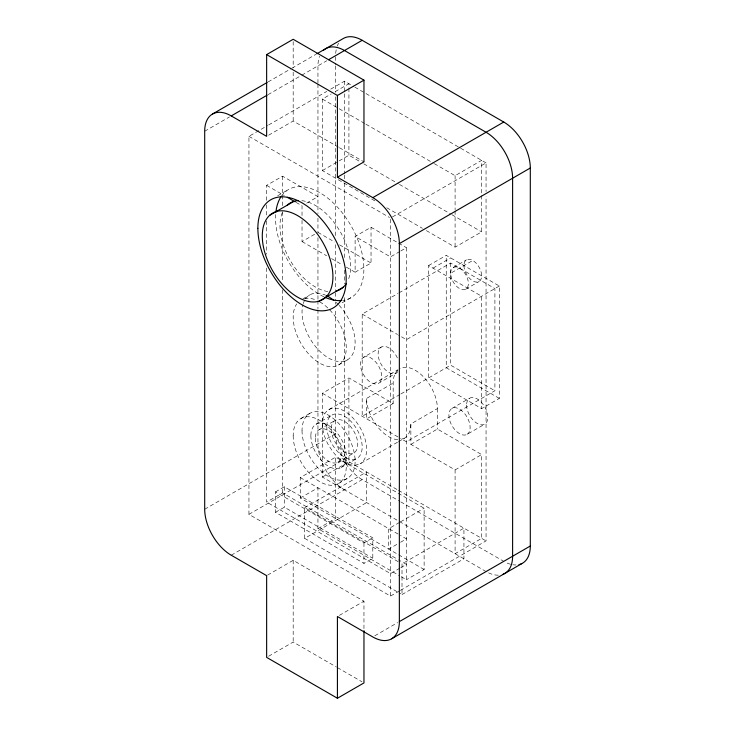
<?xml version="1.0" encoding="UTF-8"?>
<svg xmlns="http://www.w3.org/2000/svg" width="735" height="735" viewBox="0 0 735 735"><rect width="100%" height="100%" fill="white"/><g stroke="black" fill="none" stroke-linecap="round" stroke-linejoin="round"><path stroke-width="0.55" stroke-dasharray="3.67 2.76" d="M381.226 347.076L363.531 357.293L361.84 358.864A15.012 8.673 60 0 0 361.84 371.12L363.531 374.639A15.012 8.673 60 0 0 378.543 383.302L396.238 373.086M467.028 434.385L468.709 432.823A15.012 8.673 60 0 0 468.709 420.558L467.028 417.048A15.012 8.673 60 0 0 452.007 408.375A15.012 8.673 60 0 0 452.007 425.721A15.012 8.673 60 0 0 467.028 434.385L484.723 424.168M268.11 81.925L290.959 68.741M291.951 68.162L315.793 54.399M204.697 131.234L229.54 116.893M267.999 94.686L300.78 75.76M301.782 75.181L326.799 60.739M399.371 590.968L390.505 596.085L248.944 514.353L248.944 136.343L267.659 125.538M268.642 124.968L326.763 91.406M330.704 89.137L344.494 81.172L353.875 86.583M374.868 200.875L322.38 170.566L322.38 99.05L331.228 93.942M335.16 91.673L348.923 83.726L348.923 87.134M268.606 135.203L293.182 121.018L338.403 147.129M266.64 200.297L266.64 185.376L282.562 176.189L317.952 196.622L306.706 203.108M277.683 195.767L288.497 189.529M322.38 170.566L338.109 161.489M339.092 160.919L348.923 155.241L359.81 161.535M302.03 220.344L302.03 241.567L315.14 233.996M434.293 163.666L455.094 175.674L481.636 160.349L481.636 194.407M346.268 267.108L355.115 272.216L355.115 236.459L371.037 227.271L397.58 242.596M392.472 216.935L486.055 162.904L486.055 191.541M302.921 298.851L309.802 294.882M355.115 272.216L371.037 263.029L371.037 227.271M399.877 251.489L390.505 256.892L355.115 236.459M400.805 250.947L406.427 247.704L406.427 579.74L400.465 576.295M342.106 302.811L350.953 297.703M426.373 230.606L455.094 247.19L481.636 231.865L481.636 195.538M428.551 265.583L446.246 255.367L499.331 286.016L499.331 398.398L481.636 408.614L428.551 377.965L428.551 265.583L481.636 296.233L481.636 408.614M432.97 268.137L450.665 257.921M399.969 394.465L362.19 416.276L362.19 314.111L397.984 293.449M398.976 292.87L450.665 263.029L494.903 288.57L494.903 390.735L406.427 441.818L400.529 438.409M453.256 267.512L466.532 259.85M450.665 273.245A12.513 7.221 60 0 1 463.941 272.06A12.513 7.221 60 0 1 463.941 289.755A12.513 7.221 60 0 1 450.665 273.245L472.789 260.475M465.769 289.186L479.045 281.523M338.495 365.01L347.343 359.902M499.331 286.016L406.427 339.653L398.563 335.105M486.055 571.564L322.38 477.061L322.38 393.289L348.923 377.965L393.161 403.506L393.161 383.073A31.283 18.063 60 0 1 398.094 369.843M300.955 418.5L309.802 413.392M397.497 442.231L360.141 463.794L355.556 465.209A31.283 18.063 60 0 1 333.433 452.438L328.857 445.741A31.283 18.063 60 0 1 328.857 409.615L397.672 369.889M316.059 424.233L331.981 415.036M393.161 403.506L366.618 418.831L366.618 398.398L393.161 383.073M319.183 429.644L335.114 420.457M400.961 393.887L450.665 365.194L494.903 390.735M204.697 509.245L335.647 433.641L335.647 308.783M275.487 491.88L284.335 486.772L372.81 537.855L372.81 558.288L363.963 563.396L275.487 512.313L275.487 491.88L363.963 542.963L372.81 537.855M424.123 569.524L300.257 498.008L300.257 477.575L335.647 457.142L424.123 508.225L424.123 569.524L406.427 579.74M266.64 267.999L266.64 502.097L282.562 492.9L397.516 559.261M337.953 462.159L353.884 452.962M248.944 514.353L344.494 459.182L397.451 489.758M398.48 441.661L404.379 438.253A31.283 18.063 60 0 0 410.856 423.939L437.398 408.614A31.283 18.063 60 0 0 423.746 377.128A31.283 18.063 60 0 0 399.638 368.75M322.38 477.061L348.923 461.736L348.923 377.965M341.086 467.57L357.008 458.383M452.007 408.375L469.702 398.159M275.487 512.313L284.335 507.205L372.81 558.288M300.257 498.008L317.952 487.792L317.952 528.658L399.472 575.716M338.495 483.52L347.343 478.411M410.856 444.372L437.398 429.047L481.636 454.588L481.636 538.36L455.094 553.685L455.094 469.913L410.856 444.372L410.856 423.939M304.685 507.71L366.618 471.953L366.618 502.602L304.685 538.36L304.685 507.71L400.024 562.753M231.24 555.219L362.19 479.615L399.812 501.334M317.952 528.658L335.647 518.441L335.647 457.142M267.623 575.082L293.182 560.327L363.963 601.193L363.963 630.703M455.094 469.913L481.636 454.588M399.546 522.41L388.732 528.658L388.732 549.091L399.546 542.843M400.529 521.841L424.123 508.225M400.529 542.274L406.427 538.874L400.465 535.429M399.877 568.201L390.505 573.612L266.64 502.097M400.805 567.659L406.427 564.416L398.499 559.84M268.606 656.245L293.182 642.059L336.437 667.031M339.386 615.379L363.963 601.193M400.354 590.398L486.055 540.914L486.055 196.126M402.008 594.551L463.941 558.793L463.941 528.143L402.008 563.901L402.008 594.551L399.022 592.833M374.795 635.803L397.644 622.609M401.696 439.08L404.379 438.253M354.858 87.153L486.055 162.904M322.38 99.05L338.219 108.201M339.212 108.771L364.964 123.636M365.956 124.215L433.301 163.096M339.386 147.689L363.963 161.884M363.779 163.822L398.443 183.833M399.427 184.402L450.932 214.142M451.924 214.712L481.636 231.865M386.757 207.739L422.404 228.319M248.944 136.343L389.513 217.505M398.563 243.156L406.427 247.704M266.64 185.376L284.335 195.593M296.131 202.41L302.03 205.809L302.03 215.869M317.952 232.379L334.664 242.026M339.579 244.865L371.037 263.029M302.03 241.567L326.606 255.762M331.522 258.601L342.335 264.839M362.19 314.111L397.58 334.544M499.331 398.398L446.246 367.748L446.246 255.367M322.38 393.289L399.546 437.839M398.443 490.328L486.055 540.914M400.796 501.904L503.76 561.347M300.257 477.575L399.472 534.85M304.685 538.36L398.03 592.263M337.42 667.601L361.997 681.786M455.094 175.674L455.094 209.732M455.094 210.862L455.094 247.19M450.665 263.029L450.665 365.194M437.398 408.614L437.398 429.047M390.505 219.214L390.505 596.085M363.963 542.963L363.963 563.396M348.923 88.264L348.923 155.241M344.494 81.172L344.494 92.628M344.494 93.777L344.494 173.956M344.494 175.105L344.494 181.977M344.494 183.125L344.494 257.581M344.494 270.177L344.494 283.921M344.494 297.666L344.494 459.182M335.647 56.779L335.647 64.799M335.647 65.939L335.647 92.288M335.647 96.873L335.647 236.615M335.647 244.636L335.647 291.602M335.647 292.75L335.647 300.762M335.647 301.91L335.647 304.207M317.952 83.027L317.952 65.847A37.54 21.673 60 0 1 319.55 56.292M317.952 84.176L317.952 213.619M317.952 218.194L317.952 233.087M317.952 237.671L317.952 299.531M317.952 300.67L317.952 308.691M317.952 309.839L317.952 443.857A37.54 21.673 60 0 0 344.494 489.832M293.182 41.555L293.182 67.666M293.182 72.205L293.182 121.018M293.182 560.327L293.182 642.059M284.335 486.772L284.335 507.205M282.562 176.189L282.562 206.02M282.562 211.763L282.562 281.753M282.562 289.792L282.562 492.9M266.64 204.89L266.64 216.366M266.64 220.95L266.64 254.227M362.19 479.615A37.54 21.673 60 0 1 335.647 433.641M516.016 564.958A37.54 21.673 60 0 1 512.828 564.737M510.623 564.269A37.54 21.673 60 0 1 505.735 562.404M498.321 575.174A37.54 21.673 60 0 1 488.04 572.62M335.72 53.389A37.54 21.673 60 0 1 336.556 48.216M337.246 46.075A37.54 21.673 60 0 1 338.651 43.209M328.857 409.615A31.283 18.063 60 0 1 360.141 427.678A31.283 18.063 60 0 1 360.141 463.794M397.736 439.695A31.283 18.063 60 0 1 377.671 426.897L373.095 420.2A31.283 18.063 60 0 1 366.618 398.398M397.929 371.524A15.012 8.673 60 0 1 381.906 365.534A15.012 8.673 60 0 1 381.906 346.755A15.012 8.673 60 0 1 397.929 359.259M363.531 357.293A15.012 8.673 60 0 1 378.543 365.966A15.012 8.673 60 0 1 378.543 383.302M323.914 296.793A62.457 36.061 60 0 1 275.671 214.556M281.477 196.034A62.457 36.061 60 0 1 350.494 224.809A62.457 36.061 60 0 1 342.896 300.404M319.725 301.846A37.54 21.673 60 0 1 345.863 352.91A37.54 21.673 60 0 1 310.648 356.062A37.54 21.673 60 0 1 296.738 303.904M304.501 298.603A37.54 21.673 60 0 1 316.757 300.33M339.083 305.319A37.54 21.673 60 0 1 353.425 352.506A37.54 21.673 60 0 1 320.469 351.9A37.54 21.673 60 0 1 302.93 304.658M303.252 303.564A37.54 21.673 60 0 1 305.025 299.641M305.585 298.796A37.54 21.673 60 0 1 325.605 295.222M336.18 302.416A37.54 21.673 60 0 1 338.366 304.566M327.828 291.529A49.943 28.83 60 0 1 290.297 260.539A49.943 28.83 60 0 1 282.313 212.571M301.819 200.692A49.943 28.83 60 0 1 340.296 231.801A49.943 28.83 60 0 1 347.912 280.641M466.596 405.04A15.012 8.673 60 0 0 482.518 424.848A15.012 8.673 60 0 0 482.518 403.616A15.012 8.673 60 0 0 466.596 405.04M293.182 435.69A37.54 21.673 60 0 0 332.992 485.219A37.54 21.673 60 0 0 332.992 432.125A37.54 21.673 60 0 0 293.182 435.69M302.03 430.581A37.54 21.673 60 0 0 341.839 480.111A37.54 21.673 60 0 0 341.839 427.017A37.54 21.673 60 0 0 302.03 430.581M315.297 438.244A18.77 10.832 60 0 0 335.206 463.004A18.77 10.832 60 0 0 335.206 436.461A18.77 10.832 60 0 0 315.297 438.244M331.228 429.047A18.77 10.832 60 0 0 351.128 453.807A18.77 10.832 60 0 0 351.128 427.265A18.77 10.832 60 0 0 331.228 429.047M463.941 265.583A12.513 7.221 60 0 0 477.208 282.093A12.513 7.221 60 0 0 477.208 264.398A12.513 7.221 60 0 0 463.941 265.583M326.799 426.493A25.027 14.452 60 0 0 353.342 459.513A25.027 14.452 60 0 0 353.342 424.123A25.027 14.452 60 0 0 326.799 426.493M310.877 435.69A25.027 14.452 60 0 0 337.42 468.709A25.027 14.452 60 0 0 337.42 433.31A25.027 14.452 60 0 0 310.877 435.69"/><path stroke-width="1.1" d="M266.64 54.61L293.182 39.286L363.963 80.152L363.963 161.884L337.42 177.208L337.42 95.477L266.64 54.61L266.64 136.343L231.24 115.909A37.54 21.673 60 0 0 204.697 131.234L204.697 509.245A37.54 21.673 60 0 0 231.24 555.219L266.64 575.652L266.64 657.384L337.42 698.25L363.963 682.925L363.963 630.703M212.479 114.044L267.117 82.504M316.785 53.83L343.42 38.45A37.54 21.673 60 0 1 362.19 40.306L503.76 122.038A37.54 21.673 60 0 1 530.303 168.012L530.303 546.022A37.54 21.673 60 0 1 522.521 563.212L391.58 638.807M231.24 115.909L267.007 95.256M328.6 59.7L362.19 40.306M337.42 95.477L363.963 80.152M269.607 215.364L293.835 201.399M337.42 177.208L372.81 197.642L503.76 122.038M337.42 698.25L337.42 616.518L372.81 636.951A37.54 21.673 60 0 0 399.353 621.626L399.353 243.616L530.303 168.012M319.073 301.157A49.943 28.83 60 0 0 311.153 226.555A49.943 28.83 60 0 0 262.588 241.447A49.943 28.83 60 0 0 319.073 301.157L343.291 287.192M399.353 621.626L530.303 546.022M287.284 197.302L295.148 201.84M323.437 50.357A37.54 21.673 60 0 1 344.494 50.522L486.055 132.254A37.54 21.673 60 0 1 512.607 178.228L512.607 556.239A37.54 21.673 60 0 1 503.126 574.246M521.694 563.644A37.54 21.673 60 0 1 518.974 564.599M341.803 300.523A62.457 36.061 60 0 1 324.962 297.271M275.873 212.25A62.457 36.061 60 0 1 280.917 196.87M372.81 197.642A37.54 21.673 60 0 1 399.353 243.616M326.597 295.681A37.54 21.673 60 0 1 333.754 300.321M287.302 205.148A49.943 28.83 60 0 1 298.254 200.609M346.194 283.765A49.943 28.83 60 0 1 336.768 290.941M257.866 228.337A62.457 36.061 60 0 0 324.107 310.74A62.457 36.061 60 0 0 324.107 222.42A62.457 36.061 60 0 0 257.866 228.337"/></g></svg>
